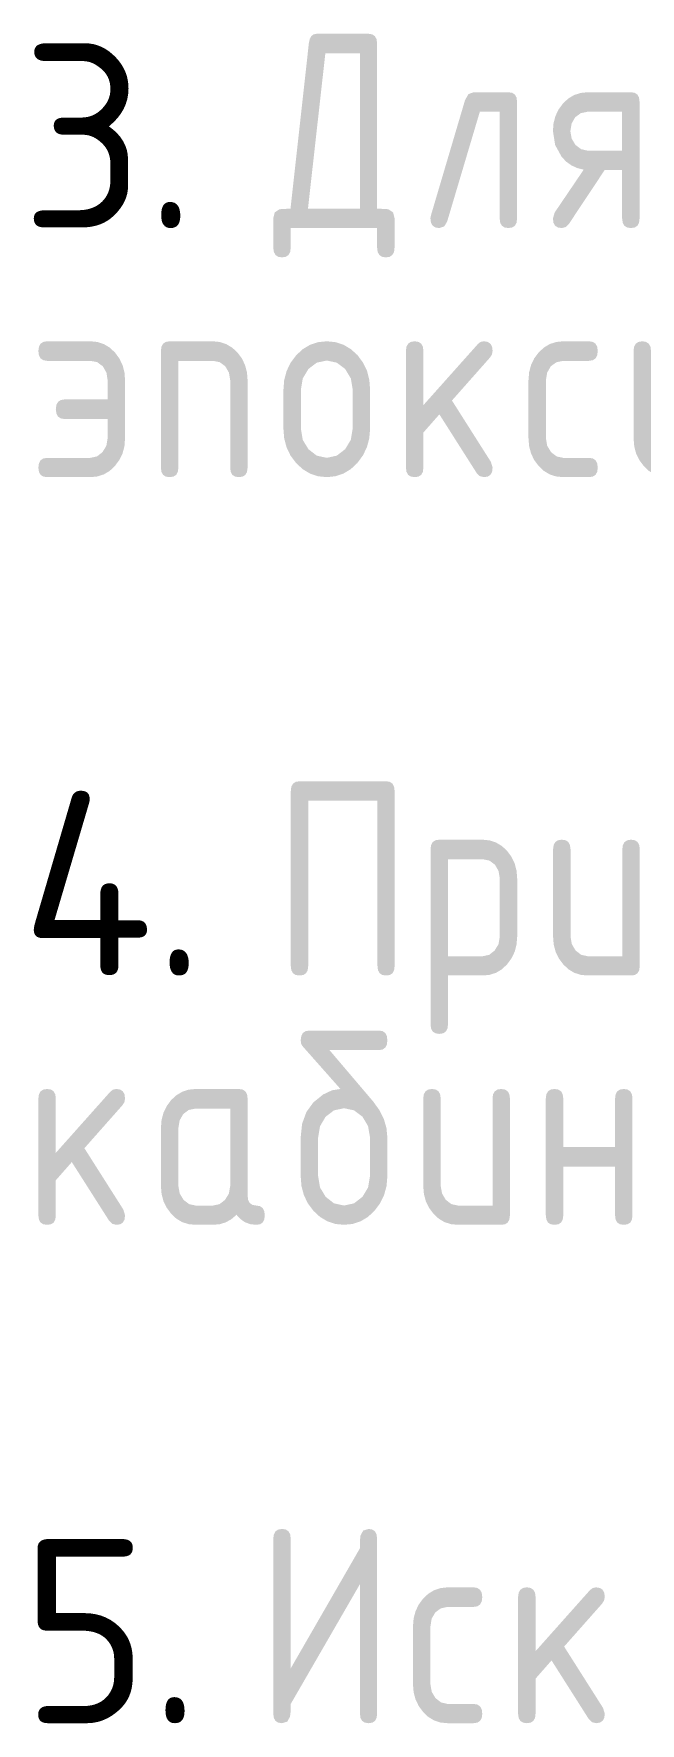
# Model space of a CAD drawing. Header units: millimetres. Extents: x -546 to 1681, y -650 to 1730.
# Drawn here: x 999.31 to 1008.75, y 81.98 to 108.3 of the extents above; entities that cross this region are included whole.
import ezdxf

# ---------------------------------------------------------------- set-up
doc = ezdxf.new("R2010")
doc.units = ezdxf.units.MM

msp = doc.modelspace()

# ---------------------------------------------------------------- hatches: boundary and pattern name
h = msp.add_hatch(color=7)
h.paths.add_polyline_path([(1004.654, 105.571), (1004.772, 105.57), (1004.832, 105.563), (1004.903, 105.515), (1004.926, 105.423), (1004.926, 104.966), (1004.918, 104.899), (1004.892, 104.852), (1004.85, 104.823), (1004.79, 104.814), (1004.731, 104.823), (1004.688, 104.852), (1004.663, 104.899), (1004.654, 104.966), (1004.654, 105.271), (1003.309, 105.271), (1003.309, 104.966), (1003.3, 104.899), (1003.275, 104.852), (1003.233, 104.823), (1003.173, 104.814), (1003.114, 104.823), (1003.071, 104.852), (1003.046, 104.899), (1003.037, 104.966), (1003.037, 105.423), (1003.06, 105.515), (1003.131, 105.563), (1003.192, 105.57), (1003.305, 105.571), (1003.592, 108.158), (1003.606, 108.219), (1003.631, 108.263), (1003.666, 108.289), (1003.712, 108.298), (1004.523, 108.298), (1004.58, 108.288), (1004.621, 108.26), (1004.646, 108.212), (1004.654, 108.145)])
h.paths.add_polyline_path([(1004.387, 105.571), (1004.387, 107.993), (1003.848, 107.993), (1003.577, 105.571)])
h = msp.add_hatch(color=7)
h.dxf.hatch_style = 2
h.paths.add_polyline_path([(1006.16, 107.387), (1006.698, 107.387), (1006.758, 107.378), (1006.8, 107.35), (1006.826, 107.304), (1006.834, 107.239), (1006.834, 105.419), (1006.826, 105.353), (1006.8, 105.307), (1006.758, 105.28), (1006.698, 105.271), (1006.639, 105.28), (1006.597, 105.307), (1006.572, 105.353), (1006.563, 105.419), (1006.563, 107.083), (1006.254, 107.083), (1005.745, 105.372), (1005.7, 105.296), (1005.621, 105.271), (1005.561, 105.28), (1005.518, 105.309), (1005.493, 105.356), (1005.484, 105.423), (1005.493, 105.47), (1006.024, 107.265), (1006.077, 107.358)])
h = msp.add_hatch(color=7)
h.paths.add_polyline_path([(1007.872, 106.181), (1007.774, 106.205), (1007.683, 106.246), (1007.601, 106.304), (1007.529, 106.38), (1007.427, 106.565), (1007.393, 106.782), (1007.402, 106.904), (1007.432, 107.017), (1007.482, 107.12), (1007.551, 107.214), (1007.632, 107.289), (1007.723, 107.343), (1007.823, 107.376), (1007.932, 107.387), (1008.606, 107.387), (1008.666, 107.378), (1008.709, 107.35), (1008.734, 107.304), (1008.742, 107.239), (1008.742, 105.419), (1008.734, 105.353), (1008.709, 105.307), (1008.666, 105.28), (1008.606, 105.271), (1008.547, 105.28), (1008.505, 105.307), (1008.48, 105.353), (1008.471, 105.419), (1008.471, 106.177), (1008.2, 106.177), (1007.638, 105.33), (1007.589, 105.285), (1007.529, 105.271), (1007.469, 105.28), (1007.427, 105.307), (1007.401, 105.353), (1007.393, 105.419), (1007.419, 105.512)])
h.paths.add_polyline_path([(1007.664, 106.782), (1007.684, 106.666), (1007.744, 106.566), (1007.831, 106.5), (1007.932, 106.477), (1008.471, 106.477), (1008.471, 107.083), (1007.932, 107.083), (1007.827, 107.061), (1007.74, 106.998), (1007.684, 106.9)])
h = msp.add_hatch(color=7)
h.dxf.hatch_style = 2
h.paths.add_polyline_path([(1000.457, 102.296), (999.782, 102.296), (999.725, 102.306), (999.684, 102.334), (999.659, 102.382), (999.65, 102.449), (999.659, 102.515), (999.684, 102.563), (999.725, 102.591), (999.782, 102.601), (1000.457, 102.601), (1000.457, 102.902), (1000.438, 103.019), (1000.382, 103.117), (1000.294, 103.182), (1000.189, 103.202), (999.515, 103.202), (999.455, 103.212), (999.412, 103.24), (999.387, 103.288), (999.378, 103.355), (999.387, 103.421), (999.412, 103.469), (999.455, 103.497), (999.515, 103.507), (1000.189, 103.507), (1000.298, 103.496), (1000.398, 103.463), (1000.489, 103.409), (1000.57, 103.333), (1000.639, 103.24), (1000.689, 103.137), (1000.719, 103.024), (1000.728, 102.902), (1000.728, 101.996), (1000.719, 101.871), (1000.689, 101.759), (1000.639, 101.657), (1000.57, 101.564), (1000.489, 101.487), (1000.398, 101.433), (1000.298, 101.401), (1000.189, 101.39), (999.515, 101.39), (999.455, 101.399), (999.412, 101.426), (999.387, 101.472), (999.378, 101.539), (999.387, 101.605), (999.412, 101.653), (999.455, 101.681), (999.515, 101.691), (1000.189, 101.691), (1000.292, 101.713), (1000.377, 101.78), (1000.437, 101.878), (1000.457, 101.996)])
h = msp.add_hatch(color=7)
h.dxf.hatch_style = 2
h.paths.add_polyline_path([(1001.287, 101.539), (1001.287, 103.359), (1001.295, 103.423), (1001.321, 103.469), (1001.363, 103.497), (1001.423, 103.507), (1002.098, 103.507), (1002.204, 103.496), (1002.304, 103.463), (1002.395, 103.409), (1002.479, 103.333), (1002.548, 103.24), (1002.597, 103.137), (1002.627, 103.024), (1002.637, 102.902), (1002.637, 101.539), (1002.628, 101.472), (1002.603, 101.426), (1002.56, 101.399), (1002.501, 101.39), (1002.442, 101.399), (1002.399, 101.426), (1002.374, 101.472), (1002.366, 101.539), (1002.366, 102.902), (1002.346, 103.019), (1002.29, 103.117), (1002.202, 103.182), (1002.098, 103.202), (1001.559, 103.202), (1001.559, 101.539), (1001.55, 101.472), (1001.525, 101.426), (1001.482, 101.399), (1001.423, 101.39), (1001.363, 101.399), (1001.321, 101.426), (1001.295, 101.472)])
h = msp.add_hatch(color=7)
h.paths.add_polyline_path([(1003.195, 102.144), (1003.195, 102.749), (1003.207, 102.902), (1003.244, 103.042), (1003.305, 103.17), (1003.392, 103.287), (1003.496, 103.384), (1003.61, 103.452), (1003.735, 103.493), (1003.87, 103.507), (1004.006, 103.493), (1004.131, 103.453), (1004.245, 103.385), (1004.349, 103.291), (1004.435, 103.174), (1004.497, 103.046), (1004.533, 102.904), (1004.545, 102.749), (1004.545, 102.144), (1004.532, 101.994), (1004.495, 101.855), (1004.432, 101.727), (1004.346, 101.61), (1004.243, 101.514), (1004.129, 101.445), (1004.004, 101.404), (1003.87, 101.39), (1003.735, 101.404), (1003.61, 101.445), (1003.496, 101.514), (1003.392, 101.61), (1003.305, 101.727), (1003.244, 101.855), (1003.207, 101.994)])
h.paths.add_polyline_path([(1004.274, 102.148), (1004.274, 102.753), (1004.245, 102.927), (1004.157, 103.075), (1004.026, 103.174), (1003.87, 103.207), (1003.714, 103.174), (1003.584, 103.075), (1003.496, 102.927), (1003.467, 102.753), (1003.467, 102.148), (1003.496, 101.971), (1003.584, 101.826), (1003.714, 101.725), (1003.87, 101.691), (1004.026, 101.725), (1004.157, 101.826), (1004.245, 101.973)])
h = msp.add_hatch(color=7)
h.dxf.hatch_style = 2
h.paths.add_polyline_path([(1005.375, 102.512), (1006.224, 103.464), (1006.265, 103.497), (1006.317, 103.507), (1006.377, 103.497), (1006.419, 103.469), (1006.445, 103.423), (1006.453, 103.359), (1006.443, 103.301), (1006.412, 103.253), (1005.82, 102.584), (1006.427, 101.627), (1006.453, 101.539), (1006.445, 101.472), (1006.419, 101.426), (1006.377, 101.399), (1006.317, 101.39), (1006.253, 101.406), (1006.205, 101.454), (1005.624, 102.368), (1005.375, 102.085), (1005.375, 101.539), (1005.367, 101.472), (1005.341, 101.426), (1005.299, 101.399), (1005.24, 101.39), (1005.18, 101.399), (1005.137, 101.426), (1005.112, 101.472), (1005.103, 101.539), (1005.103, 103.359), (1005.112, 103.423), (1005.137, 103.469), (1005.18, 103.497), (1005.24, 103.507), (1005.299, 103.497), (1005.341, 103.469), (1005.367, 103.423), (1005.375, 103.359)])
h = msp.add_hatch(color=7)
h.dxf.hatch_style = 2
h.paths.add_polyline_path([(1007.284, 102.902), (1007.284, 101.996), (1007.303, 101.88), (1007.363, 101.78), (1007.45, 101.713), (1007.551, 101.691), (1007.954, 101.691), (1008.014, 101.681), (1008.057, 101.653), (1008.082, 101.605), (1008.091, 101.539), (1008.082, 101.472), (1008.057, 101.426), (1008.014, 101.399), (1007.954, 101.39), (1007.551, 101.39), (1007.442, 101.401), (1007.342, 101.433), (1007.252, 101.487), (1007.171, 101.564), (1007.101, 101.657), (1007.052, 101.759), (1007.022, 101.871), (1007.012, 101.996), (1007.012, 102.902), (1007.022, 103.024), (1007.052, 103.137), (1007.101, 103.24), (1007.171, 103.333), (1007.252, 103.409), (1007.342, 103.463), (1007.442, 103.496), (1007.551, 103.507), (1007.954, 103.507), (1008.014, 103.497), (1008.057, 103.469), (1008.082, 103.421), (1008.091, 103.355), (1008.082, 103.288), (1008.057, 103.24), (1008.014, 103.212), (1007.954, 103.202), (1007.551, 103.202), (1007.447, 103.18), (1007.359, 103.117), (1007.303, 103.019)])
h = msp.add_hatch(color=7)
h.dxf.hatch_style = 2
h.paths.add_polyline_path([(1009.999, 103.359), (1009.999, 101.539), (1009.99, 101.472), (1009.965, 101.426), (1009.922, 101.399), (1009.862, 101.39), (1009.188, 101.39), (1009.079, 101.401), (1008.979, 101.433), (1008.888, 101.487), (1008.807, 101.564), (1008.738, 101.657), (1008.688, 101.759), (1008.659, 101.871), (1008.649, 101.996), (1008.649, 103.359), (1008.657, 103.423), (1008.683, 103.469), (1008.725, 103.497), (1008.785, 103.507), (1008.844, 103.497), (1008.886, 103.469), (1008.912, 103.423), (1008.92, 103.359), (1008.92, 101.996), (1008.94, 101.88), (1009, 101.78), (1009.087, 101.713), (1009.188, 101.691), (1009.727, 101.691), (1009.727, 103.359), (1009.736, 103.423), (1009.761, 103.469), (1009.803, 103.497), (1009.862, 103.507), (1009.922, 103.497), (1009.965, 103.469), (1009.99, 103.423)])
h = msp.add_hatch(color=7)
h.dxf.hatch_style = 2
h.paths.add_polyline_path([(1003.446, 96.652), (1004.795, 96.652), (1004.852, 96.643), (1004.894, 96.614), (1004.919, 96.567), (1004.927, 96.5), (1004.927, 93.774), (1004.919, 93.708), (1004.894, 93.662), (1004.852, 93.634), (1004.795, 93.626), (1004.736, 93.634), (1004.693, 93.662), (1004.668, 93.708), (1004.66, 93.774), (1004.66, 96.348), (1003.581, 96.348), (1003.581, 93.774), (1003.573, 93.708), (1003.547, 93.662), (1003.505, 93.634), (1003.446, 93.626), (1003.386, 93.634), (1003.344, 93.662), (1003.318, 93.708), (1003.31, 93.774), (1003.31, 96.5), (1003.318, 96.567), (1003.344, 96.614), (1003.386, 96.643)])
h = msp.add_hatch(color=7)
h.paths.add_polyline_path([(1005.486, 95.594), (1005.495, 95.658), (1005.52, 95.705), (1005.563, 95.733), (1005.622, 95.742), (1006.297, 95.742), (1006.406, 95.731), (1006.506, 95.698), (1006.597, 95.644), (1006.678, 95.569), (1006.747, 95.475), (1006.797, 95.372), (1006.826, 95.259), (1006.836, 95.137), (1006.836, 94.231), (1006.826, 94.109), (1006.797, 93.996), (1006.747, 93.893), (1006.678, 93.799), (1006.597, 93.722), (1006.506, 93.668), (1006.406, 93.636), (1006.297, 93.626), (1005.758, 93.626), (1005.758, 92.864), (1005.75, 92.8), (1005.724, 92.753), (1005.682, 92.725), (1005.622, 92.716), (1005.563, 92.725), (1005.52, 92.753), (1005.495, 92.8), (1005.486, 92.864)])
h.paths.add_polyline_path([(1005.758, 95.437), (1005.758, 93.926), (1006.297, 93.926), (1006.4, 93.948), (1006.485, 94.015), (1006.545, 94.114), (1006.565, 94.231), (1006.565, 95.137), (1006.546, 95.254), (1006.489, 95.353), (1006.402, 95.417), (1006.297, 95.437)])
h = msp.add_hatch(color=7)
h.dxf.hatch_style = 2
h.paths.add_polyline_path([(1008.745, 95.594), (1008.745, 93.774), (1008.737, 93.708), (1008.711, 93.662), (1008.669, 93.634), (1008.609, 93.626), (1007.935, 93.626), (1007.826, 93.636), (1007.726, 93.668), (1007.635, 93.722), (1007.554, 93.799), (1007.484, 93.892), (1007.435, 93.994), (1007.405, 94.107), (1007.395, 94.231), (1007.395, 95.594), (1007.404, 95.658), (1007.429, 95.705), (1007.472, 95.733), (1007.531, 95.742), (1007.591, 95.733), (1007.633, 95.705), (1007.658, 95.658), (1007.667, 95.594), (1007.667, 94.231), (1007.687, 94.115), (1007.746, 94.015), (1007.833, 93.948), (1007.935, 93.926), (1008.474, 93.926), (1008.474, 95.594), (1008.482, 95.658), (1008.508, 95.705), (1008.55, 95.733), (1008.609, 95.742), (1008.669, 95.733), (1008.711, 95.705), (1008.737, 95.658)])
h = msp.add_hatch(color=7)
h.paths.add_polyline_path([(1004.814, 91.1), (1004.814, 90.495), (1004.801, 90.345), (1004.763, 90.206), (1004.701, 90.078), (1004.614, 89.961), (1004.512, 89.865), (1004.398, 89.796), (1004.273, 89.755), (1004.139, 89.742), (1004.004, 89.755), (1003.879, 89.796), (1003.764, 89.865), (1003.661, 89.961), (1003.574, 90.078), (1003.513, 90.206), (1003.476, 90.345), (1003.464, 90.495), (1003.464, 91.105), (1003.486, 91.316), (1003.552, 91.498), (1003.662, 91.65), (1003.815, 91.773), (1003.953, 91.838), (1004.083, 91.858), (1003.491, 92.527), (1003.471, 92.562), (1003.464, 92.616), (1003.473, 92.683), (1003.498, 92.73), (1003.541, 92.759), (1003.6, 92.768), (1004.682, 92.768), (1004.739, 92.759), (1004.781, 92.73), (1004.806, 92.683), (1004.814, 92.616), (1004.806, 92.549), (1004.781, 92.502), (1004.739, 92.473), (1004.682, 92.463), (1003.913, 92.463), (1004.592, 91.664), (1004.688, 91.531), (1004.758, 91.393), (1004.8, 91.25)])
h.paths.add_polyline_path([(1004.543, 90.499), (1004.543, 91.105), (1004.514, 91.278), (1004.426, 91.427), (1004.295, 91.525), (1004.139, 91.558), (1003.983, 91.525), (1003.853, 91.427), (1003.765, 91.278), (1003.736, 91.105), (1003.736, 90.499), (1003.765, 90.323), (1003.853, 90.178), (1003.983, 90.076), (1004.139, 90.042), (1004.295, 90.076), (1004.426, 90.178), (1004.514, 90.324)])
h = msp.add_hatch(color=7)
h.dxf.hatch_style = 2
h.paths.add_polyline_path([(999.65, 90.863), (1000.499, 91.816), (1000.54, 91.848), (1000.592, 91.858), (1000.652, 91.849), (1000.694, 91.821), (1000.72, 91.774), (1000.728, 91.71), (1000.718, 91.652), (1000.687, 91.604), (1000.095, 90.935), (1000.702, 89.979), (1000.728, 89.89), (1000.72, 89.824), (1000.694, 89.777), (1000.652, 89.75), (1000.592, 89.742), (1000.528, 89.757), (1000.48, 89.805), (999.899, 90.719), (999.65, 90.436), (999.65, 89.89), (999.642, 89.824), (999.616, 89.777), (999.574, 89.75), (999.515, 89.742), (999.455, 89.75), (999.412, 89.777), (999.387, 89.824), (999.378, 89.89), (999.378, 91.71), (999.387, 91.774), (999.412, 91.821), (999.455, 91.849), (999.515, 91.858), (999.574, 91.849), (999.616, 91.821), (999.642, 91.774), (999.65, 91.71)])
h = msp.add_hatch(color=7)
h.paths.add_polyline_path([(1002.366, 91.553), (1001.827, 91.553), (1001.722, 91.532), (1001.635, 91.468), (1001.579, 91.37), (1001.559, 91.253), (1001.559, 90.347), (1001.579, 90.231), (1001.639, 90.131), (1001.726, 90.064), (1001.827, 90.042), (1002.098, 90.042), (1002.201, 90.064), (1002.286, 90.131), (1002.346, 90.229), (1002.366, 90.347)])
h.paths.add_polyline_path([(1002.905, 89.89), (1002.896, 89.824), (1002.871, 89.777), (1002.83, 89.75), (1002.773, 89.742), (1002.682, 89.751), (1002.6, 89.78), (1002.528, 89.829), (1002.464, 89.898), (1002.384, 89.829), (1002.297, 89.78), (1002.202, 89.751), (1002.098, 89.742), (1001.827, 89.742), (1001.718, 89.752), (1001.618, 89.784), (1001.527, 89.838), (1001.446, 89.915), (1001.377, 90.008), (1001.327, 90.11), (1001.297, 90.223), (1001.287, 90.347), (1001.287, 91.253), (1001.297, 91.375), (1001.327, 91.488), (1001.377, 91.591), (1001.446, 91.685), (1001.527, 91.76), (1001.618, 91.814), (1001.718, 91.847), (1001.827, 91.858), (1002.501, 91.858), (1002.561, 91.849), (1002.603, 91.821), (1002.629, 91.774), (1002.637, 91.71), (1002.637, 90.195), (1002.646, 90.128), (1002.671, 90.08), (1002.714, 90.051), (1002.773, 90.042), (1002.83, 90.032), (1002.871, 90.004), (1002.896, 89.956)])
h = msp.add_hatch(color=7)
h.dxf.hatch_style = 2
h.paths.add_polyline_path([(1006.723, 91.71), (1006.723, 89.89), (1006.714, 89.824), (1006.689, 89.777), (1006.646, 89.75), (1006.587, 89.742), (1005.913, 89.742), (1005.804, 89.752), (1005.704, 89.784), (1005.613, 89.838), (1005.532, 89.915), (1005.462, 90.008), (1005.413, 90.11), (1005.383, 90.223), (1005.373, 90.347), (1005.373, 91.71), (1005.382, 91.774), (1005.407, 91.821), (1005.45, 91.849), (1005.509, 91.858), (1005.568, 91.849), (1005.611, 91.821), (1005.636, 91.774), (1005.645, 91.71), (1005.645, 90.347), (1005.665, 90.231), (1005.724, 90.131), (1005.811, 90.064), (1005.913, 90.042), (1006.452, 90.042), (1006.452, 91.71), (1006.46, 91.774), (1006.486, 91.821), (1006.528, 91.849), (1006.587, 91.858), (1006.646, 91.849), (1006.689, 91.821), (1006.714, 91.774)])
h = msp.add_hatch(color=7)
h.dxf.hatch_style = 2
h.paths.add_polyline_path([(1007.554, 90.648), (1007.554, 89.89), (1007.545, 89.824), (1007.52, 89.777), (1007.477, 89.75), (1007.418, 89.742), (1007.358, 89.75), (1007.316, 89.777), (1007.29, 89.824), (1007.282, 89.89), (1007.282, 91.71), (1007.29, 91.774), (1007.316, 91.821), (1007.358, 91.849), (1007.418, 91.858), (1007.477, 91.849), (1007.52, 91.821), (1007.545, 91.774), (1007.554, 91.71), (1007.554, 90.952), (1008.361, 90.952), (1008.361, 91.71), (1008.369, 91.774), (1008.394, 91.821), (1008.437, 91.849), (1008.496, 91.858), (1008.555, 91.849), (1008.598, 91.821), (1008.623, 91.774), (1008.632, 91.71), (1008.632, 89.89), (1008.623, 89.824), (1008.598, 89.777), (1008.555, 89.75), (1008.496, 89.742), (1008.437, 89.75), (1008.394, 89.777), (1008.369, 89.824), (1008.361, 89.89), (1008.361, 90.648)])
h = msp.add_hatch(color=7)
h.dxf.hatch_style = 2
h.paths.add_polyline_path([(1004.523, 85.004), (1004.58, 84.994), (1004.621, 84.966), (1004.646, 84.918), (1004.654, 84.851), (1004.654, 82.125), (1004.646, 82.059), (1004.621, 82.013), (1004.58, 81.986), (1004.523, 81.977), (1004.463, 81.986), (1004.421, 82.013), (1004.395, 82.059), (1004.387, 82.125), (1004.387, 84.144), (1003.309, 82.277), (1003.306, 82.148), (1003.297, 82.078), (1003.255, 82.002), (1003.173, 81.977), (1003.114, 81.986), (1003.071, 82.013), (1003.046, 82.059), (1003.037, 82.125), (1003.037, 84.851), (1003.046, 84.918), (1003.071, 84.966), (1003.114, 84.994), (1003.173, 85.004), (1003.233, 84.994), (1003.275, 84.966), (1003.3, 84.918), (1003.309, 84.851), (1003.309, 82.832), (1004.387, 84.703), (1004.388, 84.831), (1004.395, 84.898), (1004.437, 84.978)])
h = msp.add_hatch(color=7)
h.dxf.hatch_style = 2
h.paths.add_polyline_path([(1005.485, 83.488), (1005.485, 82.582), (1005.505, 82.466), (1005.564, 82.367), (1005.652, 82.3), (1005.753, 82.277), (1006.156, 82.277), (1006.216, 82.268), (1006.258, 82.239), (1006.284, 82.192), (1006.292, 82.125), (1006.284, 82.059), (1006.258, 82.013), (1006.216, 81.986), (1006.156, 81.977), (1005.753, 81.977), (1005.644, 81.987), (1005.544, 82.019), (1005.453, 82.073), (1005.372, 82.15), (1005.303, 82.244), (1005.253, 82.346), (1005.223, 82.458), (1005.213, 82.582), (1005.213, 83.488), (1005.223, 83.61), (1005.253, 83.723), (1005.303, 83.826), (1005.372, 83.92), (1005.453, 83.995), (1005.544, 84.05), (1005.644, 84.082), (1005.753, 84.094), (1006.156, 84.094), (1006.216, 84.084), (1006.258, 84.055), (1006.284, 84.008), (1006.292, 83.941), (1006.284, 83.875), (1006.258, 83.827), (1006.216, 83.798), (1006.156, 83.789), (1005.753, 83.789), (1005.648, 83.767), (1005.561, 83.704), (1005.504, 83.606)])
h = msp.add_hatch(color=7)
h.dxf.hatch_style = 2
h.paths.add_polyline_path([(1007.122, 83.099), (1007.97, 84.051), (1008.012, 84.083), (1008.064, 84.094), (1008.124, 84.084), (1008.166, 84.056), (1008.192, 84.01), (1008.2, 83.945), (1008.189, 83.888), (1008.158, 83.839), (1007.567, 83.171), (1008.174, 82.214), (1008.2, 82.125), (1008.192, 82.059), (1008.166, 82.013), (1008.124, 81.986), (1008.064, 81.977), (1007.999, 81.993), (1007.952, 82.04), (1007.371, 82.955), (1007.122, 82.671), (1007.122, 82.125), (1007.114, 82.059), (1007.088, 82.013), (1007.046, 81.986), (1006.987, 81.977), (1006.927, 81.986), (1006.884, 82.013), (1006.859, 82.059), (1006.85, 82.125), (1006.85, 83.945), (1006.859, 84.01), (1006.884, 84.056), (1006.927, 84.084), (1006.987, 84.094), (1007.046, 84.084), (1007.088, 84.056), (1007.114, 84.01), (1007.122, 83.945)])

# ---------------------------------------------------------------- texts
at = {"color": 7, "char_height": 2.86899, "attachment_point": 1}
for s, insert in [('{\\fGOSTCommon|b0|i0|c0;3. }', (999.111, 108.14)), ('{\\fGOSTCommon|b0|i0|c0;4. }', (999.111, 96.495)), ('{\\fGOSTCommon|b0|i0|c0;5. }', (999.111, 84.846))]:
    msp.add_mtext(s, dxfattribs=dict(at, insert=insert))

doc.saveas('drawing.dxf')
